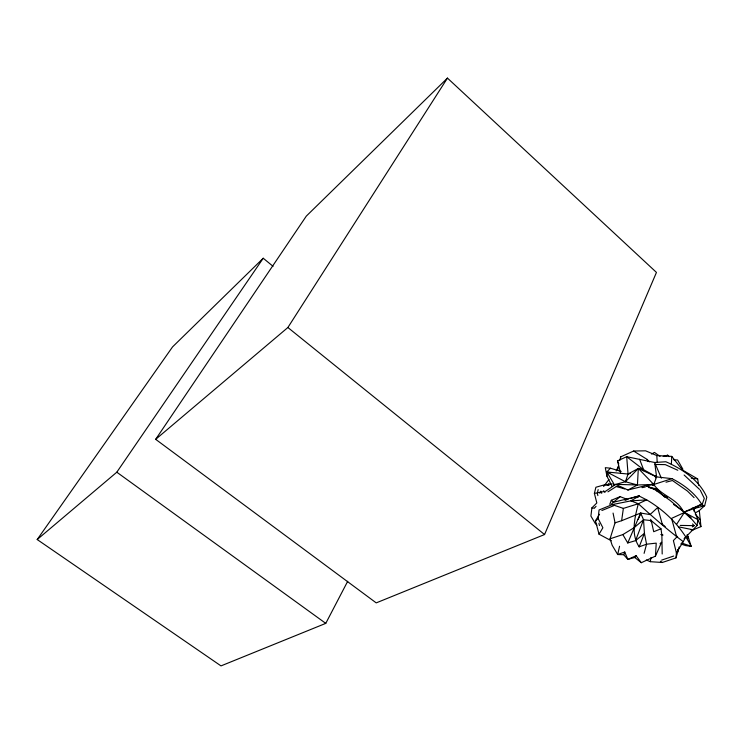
<?xml version="1.0" encoding="UTF-8"?>
<svg xmlns="http://www.w3.org/2000/svg" width="744" height="744" viewBox="0 0 744 744"><rect width="100%" height="100%" fill="white"/><g stroke="black" fill="none" stroke-linecap="round" stroke-linejoin="round"><path stroke-width="1.12" d="M688.042 538.61L688.098 536.647L687.14 534.666M620.543 458.955L620.645 456.89L633.637 451.031L645.597 450.817L656.831 455.561L671.776 456.398L682.546 470.078L697.649 478.913L698.681 485.339M596.958 525.106L595.293 523.506L590.894 516.029L591.926 507.854L596.827 502.953L594.391 493.402L605.672 491.245L615.623 484.344L627.899 490.017L637.431 484.976L638.324 468.432L643.588 469.687L656.599 476.913L671.99 478.652A59.492 34.01 19.8 0 1 701.601 504.181L693.659 508.719L683.931 512.16L701.601 504.181M671.348 464.423L671.776 456.398M613.065 513.072L615.046 522.827L610.052 538.805L612.154 545.212L617.678 554.54L623.714 554.708L627.852 559.404L634.734 557.479L641.3 562.715L655.445 556.131L656.227 543.139L646.564 544.199L639.189 546.84C630.577 534.183 634.781 517.508 638.324 503.735L646.694 499.866C665.629 511.044 681.151 526.659 691.157 546.31L685.829 545.64L680.723 543.948M646.294 559.981L650.303 561.683L662.309 562.483L675.998 557.888L676.38 552.801L673.385 540.572L676.733 537.094L671.562 518.391L684.341 512.523L692.18 519.675L697.082 525.534L684.052 538.749M611.298 540.767L599.041 534.183L602.882 527.756L598.102 518.521L599.069 509.984L612.238 504.609L630.912 500.87L646.694 499.866L639.105 496.025L613.456 502.228L611.205 504.302M697.082 525.534L697.807 519.591L693.659 508.719L704.689 505.65L706.8 497.197C699.397 480.178 682.322 469.073 665.889 461.754L654.664 462.489L626.69 456.714L617.483 460.899L620.598 473.045M615.046 522.827L621.621 520.707L623.37 508.403L638.324 503.735C652.814 516.922 667.591 529.951 683.29 541.66L676.38 552.801M650.303 561.683L650.991 557.479M619.557 546.245L617.678 554.54L624.746 552.011L627.852 559.404L636.12 555.703L641.3 562.715M598.167 489.599L597.311 493.356L597.869 495.606M617.557 470.375L618.58 465.884M619.873 460.266L620.645 456.89M594.391 493.402L595.888 487.255L604.779 484.735L611.884 484.037M687.53 538.898L688.098 536.647L691.157 546.31L681.504 542.953M644.099 553.359L646.564 544.199L644.434 533.299L643.532 519.74L640.649 513.044L621.621 520.707M675.998 557.888L679.16 546.952M671.99 478.652L653.771 484.493L637.431 484.976L615.623 484.344L625.416 481.749L628.048 474.04L626.69 456.714L643.588 469.687L639.608 459.271M702.141 504.599L704.289 498.35L700.244 490.129M661.36 478.206L654.664 462.489L656.599 476.913L653.771 484.493C661.137 495.513 676.184 498.294 682.704 510.365M610.052 538.805L622.84 534.592L627.75 542.962L635.553 540.637L643.532 519.74L651.251 520.614L660.988 528.807L661.881 535.15L662.188 553.992M623.714 554.708L624.746 552.011M639.189 546.84L644.434 533.299L635.553 540.637M609.745 504.339L611.326 500.284L620.133 496.648L626.653 499.15M627.75 542.962L640.649 513.044L650.024 514.578L657.677 507.557L662.402 524.594M544.562 534.536L656.459 272.416L447.46 78.101L306.314 216.104L155.673 439.332L376.222 602.882L544.562 534.536L287.882 327.509L155.673 439.332M655.445 556.131L661.63 542.264L660.03 543.752M638.175 519.368L640.993 513.221M616.172 470.971L618.515 466.023M683.29 541.66L685.494 537.224M599.794 493.207L600.827 491.17M273.057 266.324L263.227 258.242L172.543 346.909L37.2 539.539L220.996 665.899L325.77 623.37L347.699 581.287M599.041 534.183L595.46 520.837L599.562 514.262M287.882 327.509L447.46 78.101M676.566 524.381L684.341 512.523L670.177 500.507L655.325 489.896L645.736 485.618L627.899 490.017M603.616 486.492L608.973 479.443M37.2 539.539L116.808 472.198L263.227 258.242M636.055 555.591L634.734 557.479L636.12 555.703M607.606 485.33L608.955 483.6M594.661 507.892L596.056 506.301M621.184 471.454L610.433 468.209L606.816 471.966L606.937 476.188L612.145 486.455M614.711 485.321L606.816 471.966L625.416 481.749L638.324 468.432L656.599 476.913M695.51 512.802L699.314 510.579L704.689 505.65L700.364 504.878M595.46 520.837L598.102 518.521M637.506 497.596L639.124 496.183M643.532 519.74L634.055 527.729L622.84 534.592M620.133 496.648L613.456 502.228L611.326 500.284M692.301 526.891L694.133 525.645L692.543 523.971M607.913 491.84L616.33 486.502L618.599 486.529M639.105 496.025L630.912 500.87L638.324 503.735M651.549 454.063L654.45 452.417L660.021 456.36M609.95 472.905L606.816 471.966L628.048 474.04L638.324 468.432L653.771 484.493L645.736 485.618L659.11 490.956M665.629 456.202L667.666 455.198L669.051 456.677M690.916 529.756L693.185 529.821L700.95 526.603L699.314 510.579M601.877 510.514L613.54 505.771M660.988 528.807L653.706 531.709L651.251 520.614M625.072 500.377L628.261 499.178M661.602 560.13L673.701 556.038M630.382 498.508L638.873 495.82M628.048 474.04L630.27 473.426M691.966 508.338L698.514 506.543M663.192 456.416L667.666 455.198M666.019 482.205L672.427 480.512L687.419 491.04L694.087 497.643M641.988 487.655L645.271 487.022M655.111 464.461L665.303 464.628L677.803 470.273M680.267 525.413L694.133 525.645M673.748 459.746L677.626 459.987L682.899 469.25M610.433 468.209L605.3 467.678L606.937 476.188M691.26 478.141L697.649 478.913M648.582 487.515L656.292 488.669L664.857 497.28M591.926 507.854L594.177 508.226M604.779 484.735L609.011 485.553M678.537 526.845L693.185 529.821M625.416 481.749L637.431 484.976M660.83 534.452L663.025 535.076M616.33 486.502L624.681 488.948M612.238 504.609L623.37 508.403M684.917 512.69L697.807 519.591L700.95 526.603M663.416 495.309L667.47 497.485M633.637 451.031L647.187 459.439L649.428 461.894M660.374 561.218L662.309 562.483M673.553 504.46L683.178 510.97L691.195 517.768M116.808 472.198L325.77 623.37M661.611 523.655L665.183 526.575M675.887 535.317L677.626 536.805M684.117 474.998L699.49 489.375M651.679 484L653.195 485.599M603.412 490.798L604.965 492.454M695.287 514.169L700.392 519.824M600.408 491.449L601.756 493.3M642.602 468.813L643.486 470.729M617.483 460.899L618.785 463.875M613.037 483.498L613.958 485.581M647.187 459.439L648.043 461.54M656.292 488.669L657.073 491.189M598.911 523.292L599.469 525.534M677.44 549.723L677.951 551.843M693.659 508.719L694.199 511.509M655.306 475.574L655.566 477.806M650.749 519.349L650.944 521.665M656.831 455.561L657.175 462.126"/></g></svg>
